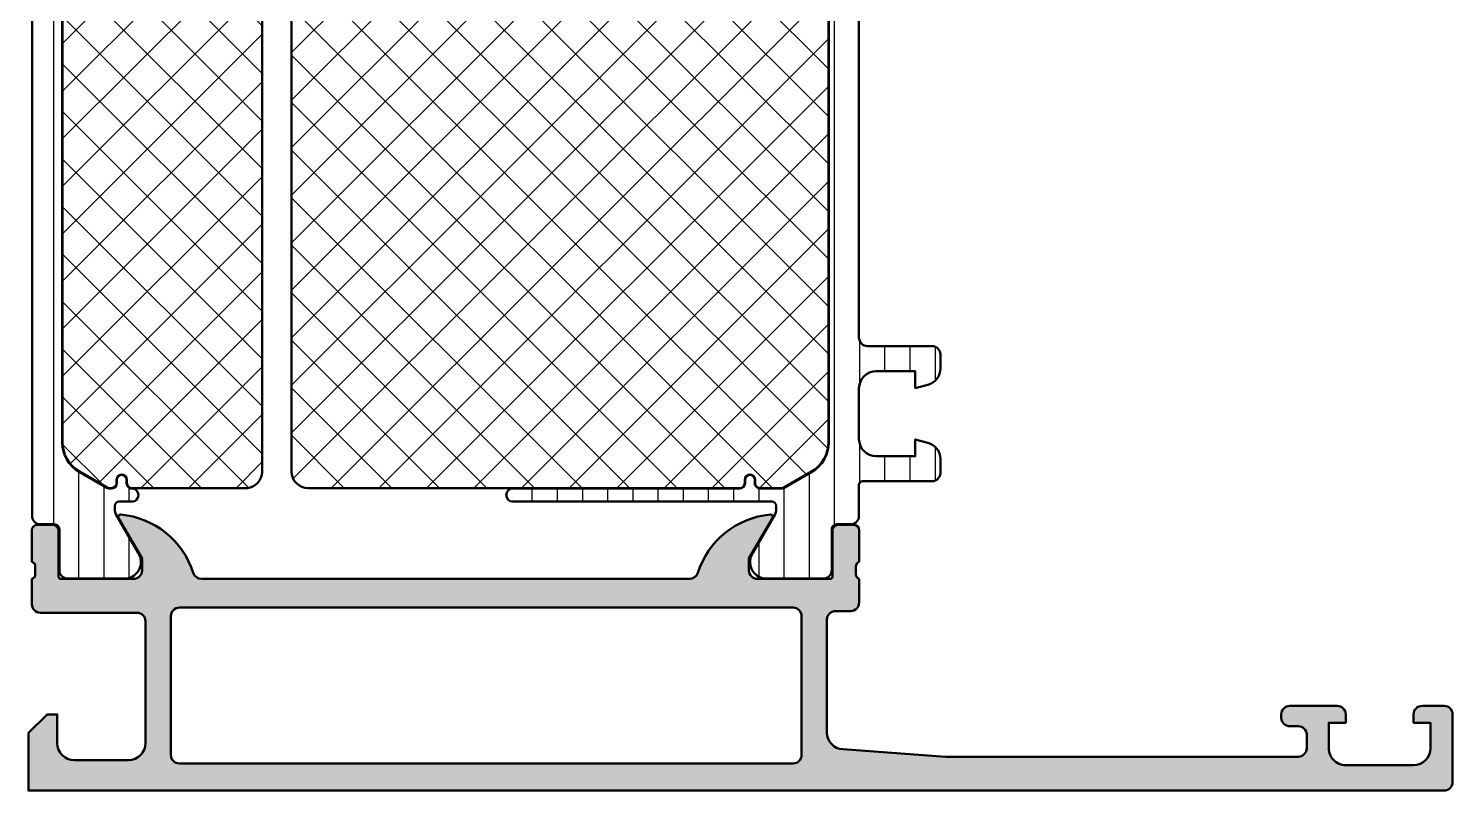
# Model space of a CAD drawing. Extents: x 0 to 84, y 0 to 90.
# Drawn here: x 0 to 84, y 0 to 45 of the extents above; entities that cross this region are included whole.
import ezdxf

# ---------------------------------------------------------------- set-up
doc = ezdxf.new("R2010")
doc.units = 0
for name, color, linetype, lineweight in [('0S-Alu contour', 7, 'Continuous', 50), ('0S-Alu hatch', 252, 'Continuous', 25), ('0S-Plastic contour', 254, 'Continuous', 50), ('0S-Plastic hatch', 253, 'Continuous', 25), ('0S-PT contour', 91, 'Continuous', 50), ('0S-PT hatch', 103, 'Continuous', 25)]:
    doc.layers.add(name, color=color, linetype=linetype, lineweight=lineweight)
pattern_1 = [(90, (0, 0), (-1.4859, 0), [])]
pattern_2 = [(135, (0, 0), (-1.403165018917055, -1.403165018917055), []), (225, (0, 0), (1.403165018917055, -1.403165018917055), [])]

# ---------------------------------------------------------------- blocks, each defined once
blk = doc.blocks.new('245325__1CA10EAE_3CAD_4F76_8841_87E356FFBAC5___0977338C_BF3B_426F_B3D7_0EC9756BB703_')
at = {"layer": '0S-Plastic hatch'}
h = blk.add_hatch(dxfattribs=at)
h.set_pattern_fill('ANSI31', color=256, scale=0.4680000000000001, angle=45, style=0)
h.set_pattern_definition(pattern_1)
edge = h.paths.add_edge_path()
edge.add_line((0.2100000000000299, 66.29000567895643), (0.2099999999999904, 16.20999432109084))
edge.add_arc((0.6999973210979799, 16.20999432109084), 0.4899973210979895, 180, 269.9999999999998)
edge.add_line((0.699997321097978, 15.71999699999285), (1.510331333340432, 15.71999700000003))
edge.add_ellipse((1.510331333340476, 15.40999699999997), major_axis=(-0.3100000000000573, 0), ratio=1, start_angle=180, end_angle=270.0000000000083, ccw=False)
edge.add_line((1.820331333340533, 15.40999700000011), (1.819999382847853, 13.00999723393643))
edge.add_arc((2.30999469517056, 13.00999531231909), 0.4899953123264753, 179.9997753033853, 270.0000777840405)
edge.add_line((2.309995360382126, 12.51999999999307), (5.785822496191403, 12.52000000000003))
edge.add_arc((5.644228849115329, 13.49981807472288), 0.9899960709244705, 278.2228963588979, 392.7407569883845)
edge.add_line((6.476940554096191, 14.03524634894246), (5.158304394460618, 16.31919148718683))
edge.add_ellipse((5.599977365525567, 16.57419146097237), major_axis=(-0.5099999999999647, 0), ratio=1, start_angle=-0.005743823234126921, end_angle=29.999996599345707, ccw=False)
edge.add_line((5.089977368088297, 16.57424258777245), (5.090000001315869, 16.8000260645701))
edge.add_ellipse((5.350000000054702, 16.79999999995474), major_axis=(-0.2600000000453031, 0), ratio=1, start_angle=270.00000000613346, end_angle=359.9942561829208, ccw=False)
edge.add_line((5.350000000026869, 17.06000000000005), (6.100406639390997, 17.06000000000007))
edge.add_arc((6.100406639390977, 17.44925907311682), 0.3892590731167509, 270.000000000003, 450.000000000003)
edge.add_ellipse((6.100406639390922, 18.15000000000009), major_axis=(-0.3114818537665194, 0), ratio=1, start_angle=0, end_angle=90.0000000000062, ccw=False)
edge.add_line((5.788924785624402, 18.1500000000001), (5.788924785624402, 18.35057079528626))
edge.add_arc((5.49949558091064, 18.35057079528626), 0.2894292047137625, 0, 180)
edge.add_line((5.210066376196877, 18.35057079528626), (5.210066376196875, 18.15000000000001))
edge.add_ellipse((4.90006637619693, 18.15000000000001), major_axis=(-0.3099999999999454, 0), ratio=1, start_angle=93.33843872004189, end_angle=180, ccw=False)
edge.add_line((4.918118849154546, 17.84052607828756), (4.734987190539766, 17.84052607828751))
edge.add_ellipse((4.734987190539688, 18.05052607828746), major_axis=(-0.2099999999999546, 0), ratio=1, start_angle=59.99999999999858, end_angle=90.00000000002132, ccw=False)
edge.add_line((4.629987190539706, 17.86866074349277), (2.995000000000011, 18.81262103807241))
edge.add_ellipse((3.999999999999955, 20.55333209967912), major_axis=(-2.009999999999962, 0), ratio=1, start_angle=0, end_angle=60.00000000000131, ccw=False)
edge.add_line((1.989999999999992, 20.55333209967912), (1.990000000000003, 61.94666790036817))
edge.add_ellipse((3.999999999999912, 61.94666790036817), major_axis=(-2.009999999999908, 0), ratio=1, start_angle=300.0000000000041, end_angle=360, ccw=False)
edge.add_line((2.994999999999832, 63.68737896197473), (4.629987190539352, 64.63133925655447))
edge.add_ellipse((4.734987190539393, 64.44947392175982), major_axis=(-0.2099999999999502, 0), ratio=1, start_angle=269.99999999997533, end_angle=300.00000000002086, ccw=False)
edge.add_line((4.734987190539484, 64.65947392175975), (4.918118849154493, 64.65947392175974))
edge.add_ellipse((4.900066376196914, 64.35000000004726), major_axis=(-0.309999999999979, 0), ratio=1, start_angle=180, end_angle=266.6615612799654, ccw=False)
edge.add_line((5.210066376196886, 64.35000000004726), (5.210066376196881, 64.14942920476102))
edge.add_arc((5.499495580910643, 64.14942920476102), 0.2894292047137616, 180, 360)
edge.add_line((5.788924785624405, 64.14942920476102), (5.788924785624404, 64.35000000004713))
edge.add_ellipse((6.100406639390976, 64.35000000004716), major_axis=(-0.3114818537665718, 0), ratio=1, start_angle=269.9999999999985, end_angle=360, ccw=False)
edge.add_arc((6.100406639390993, 65.05074092693047), 0.3892590731167615, 269.9999999999987, 449.9999999999986)
edge.add_line((6.100406639391001, 65.44000000004723), (5.350000000026866, 65.44000000004726))
edge.add_ellipse((5.350000000026878, 65.70000000006475), major_axis=(-0.2600000000174845, 0), ratio=1, start_angle=0.00574382329762102, end_angle=89.99999999999733, ccw=False)
edge.add_line((5.090000001315864, 65.69997393542155), (5.089977368088014, 65.92575741511236))
edge.add_ellipse((5.59997736552559, 65.92580853907488), major_axis=(-0.5099999999999872, 0), ratio=1, start_angle=-29.999996599347014, end_angle=0.005743504562701673, ccw=False)
edge.add_line((5.158304394460629, 66.18080851286044), (6.47694055409621, 68.46475365110484))
edge.add_arc((5.644228849115333, 69.00018192532437), 0.9899960709244556, 327.2592430116185, 441.7771036410985)
edge.add_line((5.785822496191464, 69.98000000004718), (2.309995360382091, 69.98000000005418))
edge.add_arc((2.309995360382101, 69.49000402260863), 0.4899959774455454, 90.00000000000124, 180.0079247372467)
edge.add_line((1.81999938762347, 69.48993624991391), (1.820331330375235, 67.09004587758545))
edge.add_ellipse((1.510331333334548, 67.09000300005319), major_axis=(-0.310000000005982, 0), ratio=1, start_angle=90.0000000011031, end_angle=180.0079248439906, ccw=False)
edge.add_line((1.510331333340517, 66.7800030000472), (0.699997321097915, 66.7800030000544))
edge.add_arc((0.6999973210979363, 66.2900056789565), 0.4899973210979028, 90.00000000000249, 180)
at = {"layer": '0S-Plastic contour', "color": 7}
for points in [[(5.785822496191464, 69.98000000004718), (2.309995360382091, 69.98000000005418)], [(1.81999938762347, 69.48993624991391), (1.820331330375235, 67.09004587758545)], [(5.158304394460629, 66.18080851286044), (6.47694055409621, 68.46475365110484)], [(1.510331333340517, 66.7800030000472), (0.699997321097915, 66.7800030000544)], [(0.2100000000000299, 66.29000567895643), (0.2099999999999904, 16.20999432109084)], [(5.090000001315864, 65.69997393542155), (5.089977368088014, 65.92575741511236)], [(6.100406639391001, 65.44000000004723), (5.350000000026866, 65.44000000004726)], [(2.994999999999832, 63.68737896197473), (4.629987190539352, 64.63133925655447)], [(4.734987190539484, 64.65947392175975), (4.918118849154493, 64.65947392175974)], [(5.210066376196886, 64.35000000004726), (5.210066376196881, 64.14942920476102)], [(5.788924785624405, 64.14942920476102), (5.788924785624404, 64.35000000004713)], [(1.989999999999992, 20.55333209967912), (1.990000000000003, 61.94666790036817)], [(4.629987190539706, 17.86866074349277), (2.995000000000011, 18.81262103807241)], [(4.918118849154546, 17.84052607828756), (4.734987190539766, 17.84052607828751)], [(5.210066376196877, 18.35057079528626), (5.210066376196875, 18.15000000000001)], [(5.788924785624402, 18.1500000000001), (5.788924785624402, 18.35057079528626)], [(5.350000000026869, 17.06000000000005), (6.100406639390997, 17.06000000000007)], [(5.089977368088297, 16.57424258777245), (5.090000001315869, 16.8000260645701)], [(6.476940554096191, 14.03524634894246), (5.158304394460618, 16.31919148718683)], [(0.699997321097978, 15.71999699999285), (1.510331333340432, 15.71999700000003)], [(1.820331333340533, 15.40999700000011), (1.819999382847853, 13.00999723393643)], [(2.309995360382126, 12.51999999999307), (5.785822496191403, 12.52000000000003)]]:
    blk.add_lwpolyline(points, dxfattribs=at)
for centre, radius, start, end in [((2.309995360382101, 69.49000402260863), 0.4899959774455454, 90.00000000000124, 180.0079247372467), ((5.644228849115333, 69.00018192532437), 0.9899960709244556, 327.2592430116185, 81.77710364109859), ((0.6999973210979363, 66.2900056789565), 0.4899973210979028, 90.00000000000249, 180), ((6.100406639390993, 65.05074092693047), 0.3892590731167615, 269.9999999999987, 89.9999999999987), ((5.499495580910643, 64.14942920476102), 0.2894292047137616, 180, 0), ((5.49949558091064, 18.35057079528626), 0.2894292047137625, 0, 180), ((6.100406639390977, 17.44925907311682), 0.3892590731167509, 270.000000000003, 90.00000000000301), ((0.6999973210979799, 16.20999432109084), 0.4899973210979895, 180, 269.9999999999998), ((5.644228849115329, 13.49981807472288), 0.9899960709244705, 278.2228963588979, 32.7407569883845), ((2.30999469517056, 13.00999531231909), 0.4899953123264753, 179.9997753033853, 270.0000777840405)]:
    blk.add_arc(centre, radius, start, end, dxfattribs=at)
at = {"layer": '0S-Plastic contour', "color": 7, "extrusion": (0, 0, -1)}
for centre, radius, start, end in [((-1.510331333334548, 67.09000300005319), 0.310000000005982, 179.9920751560094, 269.9999999988969), ((-5.59997736552559, 65.92580853907488), 0.5099999999999872, 359.9942564954373, 29.99999659934701), ((-5.350000000026878, 65.70000000006475), 0.2600000000174845, 270.0000000000027, 359.9942561767024), ((-4.734987190539393, 64.44947392175982), 0.2099999999999502, 59.99999999997916, 90.0000000000247), ((-4.900066376196914, 64.35000000004726), 0.309999999999979, 93.33843872003463, 180), ((-6.100406639390976, 64.35000000004716), 0.3114818537665718, 0, 90.00000000000146), ((-3.999999999999912, 61.94666790036817), 2.009999999999908, 0, 59.99999999999592), ((-3.999999999999955, 20.55333209967912), 2.009999999999962, 299.9999999999988, 0), ((-4.734987190539688, 18.05052607828746), 0.2099999999999547, 269.9999999999787, 300.0000000000014), ((-4.90006637619693, 18.15000000000001), 0.3099999999999454, 180, 266.6615612799581), ((-6.100406639390922, 18.15000000000009), 0.3114818537665194, 269.9999999999938, 0), ((-5.350000000054702, 16.79999999995474), 0.2600000000453031, 0.0057438170791521, 89.99999999386652), ((-5.599977365525567, 16.57419146097237), 0.5099999999999647, 330.0000034006543, 0.0057438232341285), ((-1.510331333340476, 15.40999699999997), 0.3100000000000573, 89.99999999999172, 180)]:
    blk.add_arc(centre, radius, start, end, dxfattribs=at)
blk = doc.blocks.new('465110__D009D84D_305E_41A9_93D5_5AB3ADC4CC52_')
at = {"layer": '0S-PT hatch'}
h = blk.add_hatch(dxfattribs=at)
h.set_pattern_fill('ANSI37', color=256, scale=0.625, angle=90, style=0)
h.set_pattern_definition(pattern_2)
edge = h.paths.add_edge_path()
edge.add_line((13.78999999999999, 63.6502033197427), (13.78999999999999, 18.84979668030456))
edge.add_ellipse((12.79999999999999, 18.84979668030456), major_axis=(-0.9899999999999984, 0), ratio=1, start_angle=89.99999999999989, end_angle=180, ccw=False)
edge.add_line((12.79999999999999, 17.85979668030456), (6.098924785624407, 17.85979668030456))
edge.add_ellipse((6.098924785624412, 18.14979668030457), major_axis=(-0.2900000000000133, 0), ratio=1, start_angle=0, end_angle=89.99999999999898, ccw=False)
edge.add_line((5.8089247856244, 18.14979668030457), (5.8089247856244, 18.35036747559081))
edge.add_arc((5.499495580910639, 18.35036747559081), 0.3094292047137612, 0, 180)
edge.add_line((5.190066376196877, 18.35036747559081), (5.190066376196878, 18.14979668030457))
edge.add_ellipse((4.90006637619688, 18.14979668030457), major_axis=(-0.2899999999999982, 0), ratio=1, start_angle=93.45167180618591, end_angle=180, ccw=False)
edge.add_line((4.917526291671715, 17.86032275859208), (4.734987190539544, 17.86032275859208))
edge.add_ellipse((4.734987190539532, 18.05032275859205), major_axis=(-0.1899999999999693, 0), ratio=1, start_angle=59.999999999999716, end_angle=90.00000000000352, ccw=False)
edge.add_line((4.639987190539547, 17.88577793187303), (3.005000000000004, 18.82973822645261))
edge.add_ellipse((3.999999999999982, 20.55312877998364), major_axis=(-1.989999999999988, 0), ratio=1, start_angle=0, end_angle=60.000000000000625, ccw=False)
edge.add_line((2.009999999999992, 20.55312877998364), (2.009999999999997, 61.94646458067268))
edge.add_ellipse((3.999999999999984, 61.94646458067268), major_axis=(-1.989999999999986, 0), ratio=1, start_angle=299.9999999999993, end_angle=360, ccw=False)
edge.add_line((3.005000000000014, 63.6698551342037), (4.639987190539568, 64.61381542878328))
edge.add_ellipse((4.734987190539486, 64.44927060206447), major_axis=(-0.189999999999757, 0), ratio=1, start_angle=269.999999999985, end_angle=300.00000000001376, ccw=False)
edge.add_line((4.734987190539536, 64.63927060206422), (4.917526291671721, 64.63927060206422))
edge.add_ellipse((4.900066376196864, 64.34979668035172), major_axis=(-0.2900000000000199, 0), ratio=1, start_angle=180, end_angle=266.5483281938101, ccw=False)
edge.add_line((5.190066376196879, 64.34979668035173), (5.190066376196879, 64.1492258850655))
edge.add_arc((5.500033188098443, 64.1492258850655), 0.3099668119015639, 180, 360)
edge.add_line((5.810000000000007, 64.1492258850655), (5.810000000000006, 64.34979668030456))
edge.add_ellipse((6.100406639390977, 64.34979668030456), major_axis=(-0.2904066393909703, 0), ratio=1, start_angle=270.00000000040217, end_angle=360, ccw=False)
edge.add_line((6.100406639388938, 64.64020331969554), (12.79999999999305, 64.64020331974267))
edge.add_ellipse((12.8, 63.65020331974268), major_axis=(-0.9899999999999806, 0), ratio=1, start_angle=180, end_angle=270.00000000040245, ccw=False)
at = {"layer": '0S-PT contour', "color": 7}
for points in [[(3.005000000000014, 63.6698551342037), (4.639987190539568, 64.61381542878328)], [(4.734987190539536, 64.63927060206422), (4.917526291671721, 64.63927060206422)], [(5.190066376196879, 64.34979668035173), (5.190066376196879, 64.1492258850655)], [(5.810000000000007, 64.1492258850655), (5.810000000000006, 64.34979668030456)], [(6.100406639388938, 64.64020331969554), (12.79999999999305, 64.64020331974267)], [(13.78999999999999, 63.6502033197427), (13.78999999999999, 18.84979668030456)], [(2.009999999999992, 20.55312877998364), (2.009999999999997, 61.94646458067268)], [(4.639987190539547, 17.88577793187303), (3.005000000000004, 18.82973822645261)], [(4.917526291671715, 17.86032275859208), (4.734987190539544, 17.86032275859208)], [(5.190066376196877, 18.35036747559081), (5.190066376196878, 18.14979668030457)], [(5.8089247856244, 18.14979668030457), (5.8089247856244, 18.35036747559081)], [(12.79999999999999, 17.85979668030456), (6.098924785624407, 17.85979668030456)]]:
    blk.add_lwpolyline(points, dxfattribs=at)
at = {"layer": '0S-PT contour', "color": 7, "extrusion": (0, 0, -1)}
for centre, radius, start, end in [((-4.734987190539486, 64.44927060206447), 0.189999999999757, 59.99999999998625, 90.000000000015), ((-4.900066376196864, 64.34979668035172), 0.2900000000000199, 93.4516718061899, 180), ((-6.100406639390977, 64.34979668030456), 0.2904066393909703, 0, 89.99999999959783), ((-12.8, 63.65020331974268), 0.9899999999999806, 89.99999999959753, 180), ((-3.999999999999984, 61.94646458067268), 1.989999999999986, 0, 60.00000000000071), ((-3.999999999999982, 20.55312877998364), 1.989999999999988, 299.9999999999994, 0), ((-12.79999999999999, 18.84979668030456), 0.9899999999999984, 180, 270.0000000000001), ((-4.734987190539532, 18.05032275859205), 0.1899999999999693, 269.9999999999965, 300.0000000000003), ((-4.90006637619688, 18.14979668030457), 0.2899999999999982, 180, 266.5483281938141), ((-6.098924785624412, 18.14979668030457), 0.2900000000000133, 270.000000000001, 0)]:
    blk.add_arc(centre, radius, start, end, dxfattribs=at)
at = {"layer": '0S-PT contour', "color": 7}
for centre, radius, start, end in [((5.500033188098443, 64.1492258850655), 0.3099668119015639, 180, 0), ((5.499495580910639, 18.35036747559081), 0.3094292047137612, 0, 180)]:
    blk.add_arc(centre, radius, start, end, dxfattribs=at)
blk = doc.blocks.new('465110__9CE2A5B1_9678_4EC4_8EFE_BA5DC95DA405_')
at = {"layer": '0S-PT hatch'}
h = blk.add_hatch(dxfattribs=at)
h.set_pattern_fill('ANSI37', color=256, scale=0.625, angle=90, style=0)
h.set_pattern_definition(pattern_2)
edge = h.paths.add_edge_path()
edge.add_arc((16.4999999999997, 63.65020331974267), 0.9899999999999806, 89.99999999989411, 180)
edge.add_line((15.50999999999972, 63.65020331974268), (15.50999999999972, 18.84979668030455))
edge.add_arc((16.49999999999972, 18.84979668030455), 0.9900000000000002, 180, 270)
edge.add_line((16.49999999999972, 17.85979668030455), (41.95634587524385, 17.85979668030455))
edge.add_arc((41.95634587524385, 18.14979668030456), 0.2900000000000062, 270, 360)
edge.add_line((42.24634587524386, 18.14979668030456), (42.24634587524386, 18.3503674755908))
edge.add_ellipse((42.55577507995762, 18.3503674755908), major_axis=(-0.3094292047137586, 0), ratio=1, start_angle=180, end_angle=360, ccw=False)
edge.add_line((42.86520428467137, 18.3503674755908), (42.86520428467137, 18.14979668030456))
edge.add_arc((43.15520428467137, 18.14979668030456), 0.289999999999992, 180, 266.5483281938064)
edge.add_line((43.1377443691965, 17.86032275859207), (44.46501280946018, 17.86032275859207))
edge.add_arc((44.46501280946018, 18.05032275859207), 0.1899999999999942, 269.9999999999978, 299.9999999999958)
edge.add_line((44.56001280946017, 17.88577793187302), (46.1949999999997, 18.82973822645259))
edge.add_arc((45.19999999999973, 20.55312877998362), 1.989999999999981, 299.9999999999993, 360)
edge.add_line((47.18999999999971, 20.55312877998362), (47.18999999999971, 61.94646458067267))
edge.add_arc((45.19999999999973, 61.94646458067268), 1.98999999999998, 0, 60.00000000000078)
edge.add_line((46.1949999999997, 63.6698551342037), (44.56001280946015, 64.61381542878328))
edge.add_arc((44.46501280946018, 64.44927060206429), 0.1899999999999397, 60.00000000000227, 90.00000000000216)
edge.add_line((44.46501280946018, 64.63927060206422), (43.13828197638431, 64.63927060206422))
edge.add_arc((43.15574189185919, 64.34979668035172), 0.2900000000000071, 93.45167180619482, 180)
edge.add_line((42.86574189185919, 64.34979668035172), (42.86574189185918, 64.14922588506549))
edge.add_ellipse((42.55577507995762, 64.14922588506549), major_axis=(-0.3099668119015604, 0), ratio=1, start_angle=0, end_angle=180, ccw=False)
edge.add_line((42.24580826805605, 64.14922588506549), (42.24580826805605, 64.34979668030455))
edge.add_arc((41.95540162866507, 64.34979668030456), 0.2904066393909801, 0, 89.99999999989487)
edge.add_line((41.9554016286656, 64.64020331969554), (16.50000000000153, 64.64020331974265))
at = {"layer": '0S-PT contour', "color": 7}
for points in [[(41.9554016286656, 64.64020331969554), (16.50000000000153, 64.64020331974265)], [(42.24580826805605, 64.14922588506549), (42.24580826805605, 64.34979668030455)], [(42.86574189185919, 64.34979668035172), (42.86574189185918, 64.14922588506549)], [(44.46501280946018, 64.63927060206422), (43.13828197638431, 64.63927060206422)], [(46.1949999999997, 63.6698551342037), (44.56001280946015, 64.61381542878328)], [(15.50999999999972, 63.65020331974268), (15.50999999999972, 18.84979668030455)], [(47.18999999999971, 20.55312877998362), (47.18999999999971, 61.94646458067267)], [(44.56001280946017, 17.88577793187302), (46.1949999999997, 18.82973822645259)], [(16.49999999999972, 17.85979668030455), (41.95634587524385, 17.85979668030455)], [(42.24634587524386, 18.14979668030456), (42.24634587524386, 18.3503674755908)], [(42.86520428467137, 18.3503674755908), (42.86520428467137, 18.14979668030456)], [(43.1377443691965, 17.86032275859207), (44.46501280946018, 17.86032275859207)]]:
    blk.add_lwpolyline(points, dxfattribs=at)
for centre, radius, start, end in [((16.4999999999997, 63.65020331974267), 0.9899999999999806, 89.99999999989411, 180), ((41.95540162866507, 64.34979668030456), 0.2904066393909801, 0, 89.99999999989487), ((43.15574189185919, 64.34979668035172), 0.2900000000000071, 93.45167180619482, 180), ((44.46501280946018, 64.44927060206429), 0.1899999999999397, 60.00000000000227, 90.00000000000216), ((45.19999999999973, 61.94646458067268), 1.98999999999998, 0, 60.00000000000078), ((45.19999999999973, 20.55312877998362), 1.989999999999981, 299.9999999999993, 0), ((16.49999999999972, 18.84979668030455), 0.9900000000000002, 180, 270), ((41.95634587524385, 18.14979668030456), 0.2900000000000062, 270, 0), ((43.15520428467137, 18.14979668030456), 0.289999999999992, 180, 266.5483281938064), ((44.46501280946018, 18.05032275859207), 0.1899999999999942, 269.9999999999978, 299.9999999999958)]:
    blk.add_arc(centre, radius, start, end, dxfattribs=at)
at = {"layer": '0S-PT contour', "color": 7, "extrusion": (0, 0, -1)}
for centre, radius, start, end in [((-42.55577507995762, 64.14922588506549), 0.3099668119015604, 180, 0), ((-42.55577507995762, 18.3503674755908), 0.3094292047137586, 0, 180)]:
    blk.add_arc(centre, radius, start, end, dxfattribs=at)
blk = doc.blocks.new('245325__3E8B84EE_60A0_4F95_95F7_42915F372B08___F938291E_92B8_469F_9220_ACE0BF798671_')
at = {"layer": '0S-Plastic hatch'}
h = blk.add_hatch(dxfattribs=at)
h.set_pattern_fill('ANSI31', color=256, scale=0.4680000000000001, angle=45, style=0)
h.set_pattern_definition(pattern_1)
edge = h.paths.add_edge_path()
edge.add_line((48.98999999999974, 66.2900056789567), (48.98999999999973, 64.45000000004723))
edge.add_arc((49.19999999999975, 64.45000000004721), 0.2100000000000222, 180, 269.9999999999981)
edge.add_line((49.19999999999975, 64.24000000004719), (53.29999999999972, 64.24000000004726))
edge.add_ellipse((53.29999999999973, 63.75000000004728), major_axis=(-0.4899999999999807, 0), ratio=1, start_angle=180, end_angle=270.00000000000165, ccw=False)
edge.add_line((53.78999999999972, 63.75000000004727), (53.78999999999972, 62.9192507766729))
edge.add_ellipse((52.79999999999979, 62.91925077667291), major_axis=(-0.9899999999999238, 0), ratio=1, start_angle=105.0000000000052, end_angle=180, ccw=False)
edge.add_line((53.05623085465136, 61.96298420864683), (52.30999999999972, 61.76303225377568))
edge.add_line((52.30999999999972, 61.76303225377568), (52.30999999999972, 62.76000000004716))
edge.add_line((52.30999999999972, 62.76000000004716), (49.99999999999975, 62.76000000004722))
edge.add_arc((49.99999999999972, 61.75000000004722), 1.010000000000005, 89.9999999999984, 180)
edge.add_line((48.98999999999972, 61.75000000004722), (48.98999999999972, 58.75000000004721))
edge.add_arc((49.99999999999969, 58.75000000004721), 1.009999999999976, 180, 270)
edge.add_line((49.99999999999969, 57.74000000004724), (52.30999999999972, 57.74000000004721))
edge.add_line((52.30999999999972, 57.74000000004721), (52.30999999999972, 58.73696774631881))
edge.add_line((52.30999999999972, 58.73696774631881), (53.05623085465122, 58.53701579144778))
edge.add_ellipse((52.79999999999972, 57.58074922342162), major_axis=(-0.9899999999999826, 0), ratio=1, start_angle=180, end_angle=254.9999999999996, ccw=False)
edge.add_line((53.78999999999972, 57.58074922342162), (53.78999999999972, 56.75000000004718))
edge.add_ellipse((53.29999999999976, 56.75000000004718), major_axis=(-0.4899999999999664, 0), ratio=1, start_angle=90, end_angle=180, ccw=False)
edge.add_line((53.29999999999976, 56.26000000004721), (49.49999999999971, 56.26000000004721))
edge.add_arc((49.49999999999972, 55.7500000000472), 0.5100000000000052, 90.0000000000008, 180)
edge.add_line((48.98999999999972, 55.7500000000472), (48.98999999999972, 26.75000000000003))
edge.add_arc((49.49999999999971, 26.75000000000002), 0.5099999999999909, 180, 269.9999999999984)
edge.add_line((49.4999999999997, 26.24000000000004), (53.29999999999975, 26.24000000000004))
edge.add_ellipse((53.29999999999973, 25.75000000000007), major_axis=(-0.4899999999999736, 0), ratio=1, start_angle=180, end_angle=269.99999999999835, ccw=False)
edge.add_line((53.78999999999971, 25.75000000000008), (53.78999999999973, 24.91925077662575))
edge.add_ellipse((52.79999999999964, 24.91925077662573), major_axis=(-0.9900000000000942, 0), ratio=1, start_angle=104.9999999999944, end_angle=180, ccw=False)
edge.add_line((53.05623085465107, 23.96298420859944), (52.30999999999973, 23.76303225372851))
edge.add_line((52.30999999999973, 23.76303225372851), (52.30999999999972, 24.76000000000002))
edge.add_line((52.30999999999972, 24.76000000000002), (49.99999999999964, 24.75999999999999))
edge.add_arc((49.99999999999967, 23.75000000000006), 1.009999999999926, 90.0000000000012, 180)
edge.add_line((48.98999999999974, 23.75000000000006), (48.98999999999972, 20.75000000000004))
edge.add_arc((49.99999999999972, 20.75000000000004), 1.009999999999998, 180, 269.9999999999996)
edge.add_line((49.99999999999971, 19.74000000000004), (52.30999999999972, 19.74000000000004))
edge.add_line((52.30999999999972, 19.74000000000004), (52.30999999999973, 20.73696774627163))
edge.add_line((52.30999999999973, 20.73696774627163), (53.05623085465126, 20.53701579140053))
edge.add_ellipse((52.79999999999971, 19.58074922337435), major_axis=(-0.990000000000009, 0), ratio=1, start_angle=180, end_angle=254.999999999997, ccw=False)
edge.add_line((53.78999999999972, 19.58074922337436), (53.78999999999972, 18.74999999999998))
edge.add_ellipse((53.29999999999971, 18.74999999999999), major_axis=(-0.4900000000000091, 0), ratio=1, start_angle=90.0000000000017, end_angle=180, ccw=False)
edge.add_line((53.29999999999972, 18.25999999999998), (49.19999999999974, 18.26000000000004))
edge.add_arc((49.19999999999974, 18.05000000000002), 0.2100000000000257, 90, 180)
edge.add_line((48.98999999999971, 18.05000000000002), (48.98999999999972, 16.20999432109053))
edge.add_ellipse((48.50000267890203, 16.20999432109053), major_axis=(-0.4899973210976825, 0), ratio=1, start_angle=90, end_angle=180, ccw=False)
edge.add_line((48.50000267890203, 15.71999699999285), (47.68966866665958, 15.71999700000002))
edge.add_arc((47.68966866665953, 15.40999699999996), 0.3100000000000573, 89.99999999999213, 180.0079248428868)
edge.add_line((47.37966866962477, 15.40995412247374), (47.38000061237657, 13.01006375010296))
edge.add_ellipse((46.89000463963309, 13.00999597742345), major_axis=(-0.4899959774303912, 0), ratio=1, start_angle=89.999999998222, end_angle=180.0079247354991, ccw=False)
edge.add_line((46.89000463961789, 12.51999999999306), (43.41417750380862, 12.52000000000002))
edge.add_ellipse((43.55577115088467, 13.49981807472287), major_axis=(-0.9899960709244727, 0), ratio=1, start_angle=-32.74075698839181, end_angle=81.77710364110271, ccw=False)
edge.add_line((42.72305944590388, 14.03524634894256), (44.04169574211224, 16.31919172373781))
edge.add_arc((43.60002365369271, 16.57419118792783), 0.5099989808088575, 330.0000034006562, 360.0057438232341)
edge.add_line((44.11002263193887, 16.57424231462576), (44.10999999868383, 16.80002606457018))
edge.add_arc((43.84999999994501, 16.79999999995473), 0.2600000000452968, 0.0057438170791521, 89.99999999386671)
edge.add_line((43.84999999997284, 17.06000000000003), (28.57101353298071, 17.06000000000061))
edge.add_ellipse((28.57101353298071, 17.44925907311708), major_axis=(-0.3892590731164738, 0), ratio=1, start_angle=-90, end_angle=90, ccw=False)
edge.add_line((28.57101353298071, 17.83851814623355), (41.95486402147733, 17.83851814623355))
edge.add_arc((41.95486402147732, 18.15000000000009), 0.31148185376653, 270.0000000000013, 360)
edge.add_line((42.26634587524386, 18.15000000000009), (42.26634587524386, 18.35057079528627))
edge.add_ellipse((42.55577507995762, 18.35057079528627), major_axis=(-0.2894292047137625, 0), ratio=1, start_angle=180, end_angle=360, ccw=False)
edge.add_line((42.84520428467138, 18.35057079528628), (42.84520428467138, 18.14999999999999))
edge.add_arc((43.15520428467132, 18.14999999999999), 0.3099999999999312, 180, 273.3384387211084)
edge.add_line((43.17325675763469, 17.8405260782879), (44.46501280945994, 17.84052607828749))
edge.add_arc((44.46501280945998, 18.0505260782875), 0.2100000000000044, 269.9999999999864, 300.0000000000004)
edge.add_line((44.57001280945998, 17.86866074349276), (46.2049999999997, 18.81262103807238))
edge.add_arc((45.19999999999976, 20.5533320996791), 2.009999999999965, 299.9999999999985, 360)
edge.add_line((47.20999999999972, 20.5533320996791), (47.2099999999997, 61.94666790036817))
edge.add_arc((45.1999999999998, 61.94666790036817), 2.009999999999905, 0, 59.99999999999673)
edge.add_line((46.20499999999985, 63.68737896197475), (44.57001280946028, 64.63133925655447))
edge.add_arc((44.46501280946026, 64.44947392175985), 0.2099999999999105, 59.99999999998241, 90)
edge.add_line((44.46501280946026, 64.65947392175975), (43.1732567576368, 64.65947392175958))
edge.add_arc((43.15520428467164, 64.35000000004726), 0.3100000000002648, 86.66156127856368, 180)
edge.add_line((42.84520428467138, 64.35000000004726), (42.84520428467138, 64.14942920476102))
edge.add_ellipse((42.55577507995761, 64.14942920476102), major_axis=(-0.2894292047137696, 0), ratio=1, start_angle=0, end_angle=180, ccw=False)
edge.add_line((42.26634587524384, 64.149429204761), (42.26634587524385, 64.35000000004713))
edge.add_arc((41.95486402147728, 64.35000000004716), 0.3114818537665656, 0, 90.00000000000134)
edge.add_line((41.95486402147728, 64.66148185381373), (28.5710135329807, 64.66148185381371))
edge.add_ellipse((28.5710135329807, 65.05074092693013), major_axis=(-0.3892590731164205, 0), ratio=1, start_angle=-90, end_angle=90, ccw=False)
edge.add_line((28.5710135329807, 65.44000000004655), (43.84999999997285, 65.44000000004725))
edge.add_arc((43.84999999997283, 65.70000000006472), 0.2600000000174703, 270.0000000000031, 359.9942561768293)
edge.add_line((44.10999999868383, 65.69997393542153), (44.11002263191142, 65.9257574123309))
edge.add_arc((43.60002263457791, 65.92580853910319), 0.5099999998962089, 359.9942561798751, 389.9999966024688)
edge.add_line((44.0416956055391, 66.18080851286092), (42.72305944590381, 68.4647536511048))
edge.add_ellipse((43.55577115088467, 69.00018192532436), major_axis=(-0.989996070924456, 0), ratio=1, start_angle=-81.77710364110038, end_angle=32.74075698838351, ccw=False)
edge.add_line((43.41417750380856, 69.98000000004718), (46.89000463961789, 69.98000000005418))
edge.add_ellipse((46.89000463961789, 69.49000402260859), major_axis=(-0.489995977445588, 0), ratio=1, start_angle=179.9920751942274, end_angle=270, ccw=False)
edge.add_line((47.38000061237648, 69.48993624932801), (47.3796686696247, 67.09004587703238))
edge.add_arc((47.6896686666747, 67.09000300006242), 0.3100000000152093, 179.9920752599478, 269.9999999976952)
edge.add_line((47.68966866666223, 66.78000300004722), (48.50000267890211, 66.78000300005439))
edge.add_ellipse((48.50000267890209, 66.29000567895675), major_axis=(-0.489997321097647, 0), ratio=1, start_angle=180, end_angle=269.9999999999975, ccw=False)
at = {"layer": '0S-Plastic contour', "color": 7}
for points in [[(43.41417750380856, 69.98000000004718), (46.89000463961789, 69.98000000005418)], [(47.38000061237648, 69.48993624932801), (47.3796686696247, 67.09004587703238)], [(44.0416956055391, 66.18080851286092), (42.72305944590381, 68.4647536511048)], [(47.68966866666223, 66.78000300004722), (48.50000267890211, 66.78000300005439)], [(44.10999999868383, 65.69997393542153), (44.11002263191142, 65.9257574123309)], [(48.98999999999974, 66.2900056789567), (48.98999999999973, 64.45000000004723)], [(28.5710135329807, 65.44000000004655), (43.84999999997285, 65.44000000004725)], [(41.95486402147728, 64.66148185381373), (28.5710135329807, 64.66148185381371)], [(42.26634587524384, 64.149429204761), (42.26634587524385, 64.35000000004713)], [(42.84520428467138, 64.35000000004726), (42.84520428467138, 64.14942920476102)], [(44.46501280946026, 64.65947392175975), (43.1732567576368, 64.65947392175958)], [(46.20499999999985, 63.68737896197475), (44.57001280946028, 64.63133925655447)], [(49.19999999999975, 64.24000000004719), (53.29999999999972, 64.24000000004726)], [(53.78999999999972, 63.75000000004727), (53.78999999999972, 62.9192507766729)], [(53.05623085465136, 61.96298420864683), (52.30999999999972, 61.76303225377568), (52.30999999999972, 62.76000000004716), (49.99999999999975, 62.76000000004722)], [(47.20999999999972, 20.5533320996791), (47.2099999999997, 61.94666790036817)], [(48.98999999999972, 61.75000000004722), (48.98999999999972, 58.75000000004721)], [(49.99999999999969, 57.74000000004724), (52.30999999999972, 57.74000000004721), (52.30999999999972, 58.73696774631881), (53.05623085465122, 58.53701579144778)], [(53.78999999999972, 57.58074922342162), (53.78999999999972, 56.75000000004718)], [(48.98999999999972, 55.7500000000472), (48.98999999999972, 26.75000000000003)], [(53.29999999999976, 56.26000000004721), (49.49999999999971, 56.26000000004721)], [(49.4999999999997, 26.24000000000004), (53.29999999999975, 26.24000000000004)], [(53.78999999999971, 25.75000000000008), (53.78999999999973, 24.91925077662575)], [(53.05623085465107, 23.96298420859944), (52.30999999999973, 23.76303225372851), (52.30999999999972, 24.76000000000002), (49.99999999999964, 24.75999999999999)], [(48.98999999999974, 23.75000000000006), (48.98999999999972, 20.75000000000004)], [(49.99999999999971, 19.74000000000004), (52.30999999999972, 19.74000000000004), (52.30999999999973, 20.73696774627163), (53.05623085465126, 20.53701579140053)], [(53.78999999999972, 19.58074922337436), (53.78999999999972, 18.74999999999998)], [(44.57001280945998, 17.86866074349276), (46.2049999999997, 18.81262103807238)], [(28.57101353298071, 17.83851814623355), (41.95486402147733, 17.83851814623355)], [(42.26634587524386, 18.15000000000009), (42.26634587524386, 18.35057079528627)], [(42.84520428467138, 18.35057079528628), (42.84520428467138, 18.14999999999999)], [(43.17325675763469, 17.8405260782879), (44.46501280945994, 17.84052607828749)], [(48.98999999999971, 18.05000000000002), (48.98999999999972, 16.20999432109053)], [(53.29999999999972, 18.25999999999998), (49.19999999999974, 18.26000000000004)], [(43.84999999997284, 17.06000000000003), (28.57101353298071, 17.06000000000061)], [(42.72305944590388, 14.03524634894256), (44.04169574211224, 16.31919172373781)], [(44.11002263193887, 16.57424231462576), (44.10999999868383, 16.80002606457018)], [(47.37966866962477, 15.40995412247374), (47.38000061237657, 13.01006375010296)], [(48.50000267890203, 15.71999699999285), (47.68966866665958, 15.71999700000002)], [(46.89000463961789, 12.51999999999306), (43.41417750380862, 12.52000000000002)]]:
    blk.add_lwpolyline(points, dxfattribs=at)
at = {"layer": '0S-Plastic contour', "color": 7, "extrusion": (0, 0, -1)}
for centre, radius, start, end in [((-43.55577115088467, 69.00018192532436), 0.989996070924456, 327.2592430116166, 81.77710364110048), ((-46.89000463961789, 69.49000402260859), 0.489995977445588, 90, 180.0079248057727), ((-48.50000267890209, 66.29000567895675), 0.489997321097647, 90.00000000000249, 180), ((-28.5710135329807, 65.05074092693013), 0.3892590731164205, 270, 90), ((-42.55577507995761, 64.14942920476102), 0.2894292047137696, 180, 0), ((-53.29999999999973, 63.75000000004728), 0.4899999999999807, 89.99999999999834, 180), ((-52.79999999999979, 62.91925077667291), 0.9899999999999238, 180, 254.9999999999948), ((-52.79999999999972, 57.58074922342162), 0.9899999999999826, 105.0000000000004, 180), ((-53.29999999999976, 56.75000000004718), 0.4899999999999665, 180, 270), ((-53.29999999999973, 25.75000000000007), 0.4899999999999736, 90.00000000000165, 180), ((-52.79999999999964, 24.91925077662573), 0.9900000000000942, 180, 255.0000000000056), ((-52.79999999999971, 19.58074922337435), 0.9900000000000092, 105.000000000003, 180), ((-42.55577507995762, 18.35057079528627), 0.2894292047137625, 0, 180), ((-53.29999999999971, 18.74999999999999), 0.4900000000000091, 180, 269.9999999999983), ((-28.57101353298071, 17.44925907311708), 0.3892590731164738, 270, 90), ((-48.50000267890203, 16.20999432109053), 0.4899973210976825, 180, 270), ((-43.55577115088467, 13.49981807472287), 0.9899960709244727, 278.2228963588973, 32.74075698839177), ((-46.89000463963309, 13.00999597742345), 0.4899959774303912, 179.9920752645009, 270.000000001778)]:
    blk.add_arc(centre, radius, start, end, dxfattribs=at)
at = {"layer": '0S-Plastic contour', "color": 7}
for centre, radius, start, end in [((47.6896686666747, 67.09000300006242), 0.3100000000152093, 179.9920752599478, 269.9999999976952), ((43.84999999997283, 65.70000000006472), 0.2600000000174703, 270.0000000000031, 359.9942561768293), ((43.60002263457791, 65.92580853910319), 0.5099999998962089, 359.9942561798751, 29.99999660246883), ((41.95486402147728, 64.35000000004716), 0.3114818537665656, 0, 90.00000000000134), ((43.15520428467164, 64.35000000004726), 0.3100000000002648, 86.66156127856368, 180), ((44.46501280946026, 64.44947392175985), 0.2099999999999105, 59.99999999998241, 90), ((49.19999999999975, 64.45000000004721), 0.2100000000000222, 180, 269.9999999999981), ((45.1999999999998, 61.94666790036817), 2.009999999999905, 0, 59.99999999999673), ((49.99999999999972, 61.75000000004722), 1.010000000000005, 89.9999999999984, 180), ((49.99999999999969, 58.75000000004721), 1.009999999999976, 180, 270), ((49.49999999999972, 55.7500000000472), 0.5100000000000052, 90.0000000000008, 180), ((49.49999999999971, 26.75000000000002), 0.5099999999999909, 180, 269.9999999999984), ((49.99999999999967, 23.75000000000006), 1.009999999999926, 90.0000000000012, 180), ((45.19999999999976, 20.5533320996791), 2.009999999999965, 299.9999999999985, 0), ((49.99999999999972, 20.75000000000004), 1.009999999999998, 180, 269.9999999999996), ((41.95486402147732, 18.15000000000009), 0.31148185376653, 270.0000000000013, 0), ((43.15520428467132, 18.14999999999999), 0.3099999999999312, 180, 273.3384387211084), ((44.46501280945998, 18.0505260782875), 0.2100000000000044, 269.9999999999864, 300.0000000000004), ((49.19999999999974, 18.05000000000002), 0.2100000000000257, 90, 180), ((43.84999999994501, 16.79999999995473), 0.2600000000452968, 0.0057438170791521, 89.99999999386671), ((43.60002365369271, 16.57419118792783), 0.5099989808088575, 330.0000034006562, 0.0057438232341285), ((47.68966866665953, 15.40999699999996), 0.3100000000000573, 89.99999999999213, 180.0079248428868)]:
    blk.add_arc(centre, radius, start, end, dxfattribs=at)
blk = doc.blocks.new('445060__822ADA56_0539_4E1E_9C8D_45A181CDB1A3_')
at = {"layer": '0S-Alu hatch'}
h = blk.add_hatch(color=256, dxfattribs=at)
edge = h.paths.add_edge_path()
edge.add_line((0.7000000000000162, 10.5), (6.399999999999998, 10.5))
edge.add_ellipse((6.399999999999996, 9.999999999999995), major_axis=(-0.5000000000000054, 0), ratio=1, start_angle=180, end_angle=269.99999999999983, ccw=False)
edge.add_line((6.900000000000002, 9.999999999999995), (6.899999999999971, 2.800000000000007))
edge.add_ellipse((5.899999999999971, 2.800000000000011), major_axis=(-1, 0), ratio=1, start_angle=90, end_angle=180, ccw=False)
edge.add_line((5.899999999999971, 1.800000000000011), (2.699999999999988, 1.800000000000011))
edge.add_ellipse((2.699999999999989, 2.800000000000011), major_axis=(-1, 0), ratio=1, start_angle=0, end_angle=90, ccw=False)
edge.add_line((1.699999999999988, 2.800000000000011), (1.699999999999988, 4.5))
edge.add_line((1.699999999999988, 4.5), (1.099999999999995, 4.5))
edge.add_line((1.099999999999995, 4.5), (0, 3.400000000000005))
edge.add_line((0, 3.400000000000005), (0, 0))
edge.add_line((0, 0), (83.49999999999999, 0))
edge.add_arc((83.49999999999999, 0.5), 0.5, 270, 360)
edge.add_line((84, 0.5), (84, 4.5))
edge.add_arc((83.49999999999999, 4.5), 0.5, 0, 90)
edge.add_line((83.49999999999999, 5), (82.2, 4.999999999999995))
edge.add_arc((82.2, 4.499999999999995), 0.5, 90, 180)
edge.add_line((81.69999999999999, 4.499999999999995), (81.69999999999999, 3.999999999999999))
edge.add_line((81.69999999999999, 3.999999999999999), (82.70000000000002, 3.999999999999998))
edge.add_line((82.70000000000002, 3.999999999999998), (82.70000000000002, 2.50000000000001))
edge.add_ellipse((81.69999999999999, 2.500000000000019), major_axis=(-1.000000000000014, 0), ratio=1, start_angle=90, end_angle=180, ccw=False)
edge.add_line((81.69999999999999, 1.499999999999998), (77.7, 1.499999999999994))
edge.add_ellipse((77.69999999999999, 2.499999999999984), major_axis=(-0.9999999999999902, 0), ratio=1, start_angle=0, end_angle=90.0000000000008, ccw=False)
edge.add_line((76.7, 2.499999999999994), (76.7, 3.999999999999999))
edge.add_line((76.7, 3.999999999999999), (77.7, 3.999999999999999))
edge.add_line((77.7, 3.999999999999999), (77.70000000000002, 4.499999999999986))
edge.add_arc((77.20000000000002, 4.5), 0.5, 0, 90)
edge.add_line((77.20000000000002, 5), (74.4, 5.000000000000001))
edge.add_arc((74.4, 4.499999999999987), 0.5000000000000142, 90, 180)
edge.add_line((73.89999999999999, 4.499999999999952), (73.9, 4.299999999999962))
edge.add_arc((74.4, 4.299999999999998), 0.5, 180, 270)
edge.add_line((74.4, 3.799999999999998), (74.9, 3.799999999999995))
edge.add_ellipse((74.9, 3.3), major_axis=(-0.4999999999999947, 0), ratio=1, start_angle=180, end_angle=270, ccw=False)
edge.add_line((75.4, 3.299999999999995), (75.4, 2.500000000000011))
edge.add_ellipse((74.9, 2.499999999999991), major_axis=(-0.4999999999999858, 0), ratio=1, start_angle=89.9999999999967, end_angle=180, ccw=False)
edge.add_line((74.89999999999999, 1.999999999999999), (54.10000000000004, 2.000000000000001))
edge.add_line((54.10000000000004, 2.000000000000001), (48.02875295001213, 2.433660503570567))
edge.add_ellipse((48.10000000000004, 3.431119203401304), major_axis=(-1, 0), ratio=1, start_angle=0, end_angle=85.91438322002551, ccw=False)
edge.add_line((47.10000000000003, 3.431119203401302), (47.10000000000004, 10.1))
edge.add_ellipse((47.60000000000003, 10.10000000000001), major_axis=(-0.4999999999999858, 0), ratio=1, start_angle=270, end_angle=360, ccw=False)
edge.add_line((47.60000000000003, 10.6), (48.5, 10.6))
edge.add_arc((48.5, 11.1), 0.5, 270, 360)
edge.add_line((49, 11.1), (49.00000000000001, 12.50000000000003))
edge.add_ellipse((49.07883644654305, 12.76752059199316), major_axis=(-0.2788950563274518, 0), ratio=1, start_angle=-1.1645893740953284, end_angle=73.5801235805074, ccw=False)
edge.add_line((48.79999899999999, 12.77318899999152), (48.799999, 13.22678299999159))
edge.add_ellipse((49.07886709564317, 13.2324436594686), major_axis=(-0.2789255417371566, 0), ratio=1, start_angle=-73.57540544464388, end_angle=1.162870072876217, ccw=False)
edge.add_line((49, 13.49998699999154), (49.00000000000001, 15.37999800000004))
edge.add_arc((48.7, 15.37999800000004), 0.3000000000000043, 0, 90)
edge.add_line((48.7, 15.67999800000005), (47.72002568095721, 15.67999800000005))
edge.add_arc((47.72002568095721, 15.37999800000006), 0.29999999999999, 90, 180)
edge.add_line((47.42002568095721, 15.37999800000006), (47.4200256809572, 12.62000000000006))
edge.add_ellipse((47.30002568095722, 12.62000000000006), major_axis=(-0.1199999999999903, 0), ratio=1, start_angle=90, end_angle=180, ccw=False)
edge.add_line((47.30002568095722, 12.50000000000007), (43.00000000000006, 12.50000000000007))
edge.add_ellipse((43.00000000000004, 13.00000000000006), major_axis=(-0.4999999999999876, 0), ratio=1, start_angle=0, end_angle=90.00000000000159, ccw=False)
edge.add_line((42.50000000000006, 13.00000000000011), (42.50000000000013, 13.70000000000015))
edge.add_line((42.50000000000013, 13.70000000000015), (43.88149545762249, 16.09282032302765))
edge.add_arc((43.76188021535186, 16.16188021535179), 0.1381197846482833, 329.9999999999984, 455.6225775507929)
edge.add_arc((44.23822324117364, 11.32339113815278), 4.999999999999466, 95.62257755079048, 162.2515836439297)
edge.add_ellipse((38.99999999999985, 13.00000000000059), major_axis=(-0.5000000000005242, 0), ratio=1, start_angle=89.9999999999992, end_angle=162.2515836439315, ccw=False)
edge.add_line((38.99999999999984, 12.50000000000007), (10.20000000000014, 12.50000000000003))
edge.add_ellipse((10.20000000000015, 13.0000000000007), major_axis=(-0.5000000000006734, 0), ratio=1, start_angle=17.748416356070607, end_angle=89.9999999999996, ccw=False)
edge.add_arc((4.961776758826351, 11.32339113815287), 4.999999999999326, 17.74841635607037, 84.3774224492093)
edge.add_arc((5.438119784648145, 16.16188021535176), 0.13811978464828, 84.37742244920864, 210.0000000000005)
edge.add_line((5.3185045423775, 16.09282032302761), (6.699999999999869, 13.7000000000001))
edge.add_line((6.699999999999869, 13.7000000000001), (6.699999999999938, 13.00000000000007))
edge.add_ellipse((6.199999999999954, 13.00000000000002), major_axis=(-0.4999999999999841, 0), ratio=1, start_angle=90.00000000000028, end_angle=180, ccw=False)
edge.add_line((6.199999999999957, 12.50000000000004), (1.899974319042811, 12.50000000000003))
edge.add_ellipse((1.899974319042811, 12.62000000000005), major_axis=(-0.1200000000000187, 0), ratio=1, start_angle=0, end_angle=90.00000000000023, ccw=False)
edge.add_line((1.779974319042793, 12.62000000000005), (1.779974319042794, 15.37999800000005))
edge.add_arc((1.479974319042791, 15.37999800000005), 0.3000000000000025, 0, 90)
edge.add_line((1.479974319042791, 15.67999800000005), (0.5000000000000075, 15.67999800000005))
edge.add_arc((0.5000000000000075, 15.37999800000005), 0.3000000000000007, 90.00000000000003, 180)
edge.add_line((0.2000000000000068, 15.37999800000005), (0.2000000000000064, 13.49998699999154))
edge.add_ellipse((0.1211329043568397, 13.2324436594686), major_axis=(-0.2789255417371488, 0), ratio=1, start_angle=178.8371299271139, end_angle=253.5754054446455, ccw=False)
edge.add_line((0.4000010000000068, 13.22678299999154), (0.4000010000000068, 12.77318899999154))
edge.add_ellipse((0.1211635534569608, 12.76752059199316), major_axis=(-0.278895056327433, 0), ratio=1, start_angle=106.41987641949191, end_angle=181.1645893740982, ccw=False)
edge.add_line((0.2000000000000027, 12.50000000000004), (0.2000000000000162, 10.99999999999999))
edge.add_arc((0.7000000000000163, 11), 0.5, 180, 270)
edge = h.paths.add_edge_path()
edge.add_line((8.400000000000006, 2.1), (8.400000000000006, 10.3))
edge.add_ellipse((8.900000000000007, 10.3), major_axis=(-0.5000000000000018, 0), ratio=1, start_angle=269.99999999999983, end_angle=360, ccw=False)
edge.add_line((8.90000000000001, 10.8), (45.10000000000004, 10.79999999999994))
edge.add_ellipse((45.10000000000003, 10.29999999999993), major_axis=(-0.5000000000000071, 0), ratio=1, start_angle=180, end_angle=269.9999999999992, ccw=False)
edge.add_line((45.60000000000004, 10.29999999999993), (45.60000000000001, 2.099999999999996))
edge.add_ellipse((45.10000000000001, 2.099999999999996), major_axis=(-0.5, 0), ratio=1, start_angle=90, end_angle=180, ccw=False)
edge.add_line((45.10000000000001, 1.599999999999996), (8.900000000000006, 1.6))
edge.add_ellipse((8.900000000000006, 2.1), major_axis=(-0.5, 0), ratio=1, start_angle=0, end_angle=90, ccw=False)
at = {"layer": '0S-Alu contour', "color": 7}
for points in [[(5.3185045423775, 16.09282032302761), (6.699999999999869, 13.7000000000001), (6.699999999999938, 13.00000000000007)], [(42.50000000000006, 13.00000000000011), (42.50000000000013, 13.70000000000015), (43.88149545762249, 16.09282032302765)], [(0.2000000000000068, 15.37999800000005), (0.2000000000000064, 13.49998699999154)], [(1.479974319042791, 15.67999800000005), (0.5000000000000075, 15.67999800000005)], [(1.779974319042793, 12.62000000000005), (1.779974319042794, 15.37999800000005)], [(47.42002568095721, 15.37999800000006), (47.4200256809572, 12.62000000000006)], [(48.7, 15.67999800000005), (47.72002568095721, 15.67999800000005)], [(49, 13.49998699999154), (49.00000000000001, 15.37999800000004)], [(0.4000010000000068, 13.22678299999154), (0.4000010000000068, 12.77318899999154)], [(48.79999899999999, 12.77318899999152), (48.799999, 13.22678299999159)], [(0.2000000000000027, 12.50000000000004), (0.2000000000000162, 10.99999999999999)], [(6.199999999999957, 12.50000000000004), (1.899974319042811, 12.50000000000003)], [(38.99999999999984, 12.50000000000007), (10.20000000000014, 12.50000000000003)], [(47.30002568095722, 12.50000000000007), (43.00000000000006, 12.50000000000007)], [(49, 11.1), (49.00000000000001, 12.50000000000003)], [(0.7000000000000162, 10.5), (6.399999999999998, 10.5)], [(8.400000000000006, 2.1), (8.400000000000006, 10.3)], [(8.90000000000001, 10.8), (45.10000000000004, 10.79999999999994)], [(45.60000000000004, 10.29999999999993), (45.60000000000001, 2.099999999999995)], [(47.10000000000003, 3.431119203401302), (47.10000000000004, 10.1)], [(47.60000000000003, 10.6), (48.5, 10.6)], [(6.900000000000002, 9.999999999999995), (6.899999999999971, 2.800000000000007)], [(1.699999999999988, 2.800000000000011), (1.699999999999988, 4.5), (1.099999999999995, 4.5), (0, 3.400000000000005), (0, 0), (83.49999999999999, 0)], [(73.89999999999999, 4.499999999999952), (73.9, 4.299999999999962)], [(77.20000000000002, 5), (74.4, 5.000000000000001)], [(76.7, 2.499999999999994), (76.7, 3.999999999999999), (77.7, 3.999999999999999), (77.70000000000002, 4.499999999999986)], [(81.69999999999999, 4.499999999999995), (81.69999999999999, 3.999999999999999), (82.70000000000002, 3.999999999999998), (82.70000000000002, 2.50000000000001)], [(83.49999999999999, 5), (82.2, 4.999999999999995)], [(84, 0.5), (84, 4.5)], [(74.4, 3.799999999999998), (74.9, 3.799999999999995)], [(75.4, 3.299999999999995), (75.4, 2.500000000000011)], [(5.899999999999971, 1.800000000000011), (2.699999999999988, 1.800000000000011)], [(74.89999999999999, 1.999999999999999), (54.10000000000004, 2.000000000000001), (48.02875295001213, 2.433660503570567)], [(45.10000000000001, 1.599999999999996), (8.900000000000006, 1.6)], [(81.69999999999999, 1.499999999999998), (77.7, 1.499999999999994)]]:
    blk.add_lwpolyline(points, dxfattribs=at)
for centre, radius, start, end in [((5.438119784648145, 16.16188021535176), 0.13811978464828, 84.37742244920864, 210.0000000000005), ((4.961776758826351, 11.32339113815287), 4.999999999999326, 17.74841635607037, 84.3774224492093), ((44.23822324117364, 11.32339113815278), 4.999999999999466, 95.62257755079048, 162.2515836439297), ((43.76188021535186, 16.16188021535179), 0.1381197846482833, 329.9999999999984, 95.62257755079293), ((0.5000000000000075, 15.37999800000005), 0.3000000000000007, 90.00000000000003, 180), ((1.479974319042791, 15.37999800000005), 0.3000000000000025, 0, 90), ((47.72002568095721, 15.37999800000006), 0.29999999999999, 90, 180), ((48.7, 15.37999800000004), 0.3000000000000043, 0, 90), ((0.7000000000000163, 11), 0.5, 180, 270), ((48.5, 11.1), 0.5, 270, 0), ((74.4, 4.499999999999987), 0.5000000000000142, 90, 180), ((74.4, 4.299999999999998), 0.5, 180, 270), ((77.20000000000002, 4.5), 0.5, 0, 90), ((82.2, 4.499999999999995), 0.5, 90, 180), ((83.49999999999999, 4.5), 0.5, 0, 90), ((83.49999999999999, 0.5), 0.5, 270, 0)]:
    blk.add_arc(centre, radius, start, end, dxfattribs=at)
at = {"layer": '0S-Alu contour', "color": 7, "extrusion": (0, 0, -1)}
for centre, radius, start, end in [((-0.1211329043568397, 13.2324436594686), 0.2789255417371488, 106.4245945553545, 181.1628700728862), ((-49.07886709564317, 13.2324436594686), 0.2789255417371566, 358.8371299271238, 73.57540544464395), ((-0.1211635534569608, 12.76752059199316), 0.2788950563274331, 178.8354106259018, 253.5801235805081), ((-1.899974319042811, 12.62000000000005), 0.1200000000000188, 269.9999999999998, 0), ((-6.199999999999954, 13.00000000000002), 0.4999999999999841, 180, 269.9999999999997), ((-10.20000000000015, 13.0000000000007), 0.5000000000006734, 270.0000000000004, 342.2515836439294), ((-38.99999999999985, 13.00000000000059), 0.5000000000005242, 197.7484163560686, 270.0000000000008), ((-43.00000000000004, 13.00000000000006), 0.4999999999999876, 269.9999999999984, 0), ((-47.30002568095722, 12.62000000000006), 0.1199999999999903, 180, 270), ((-49.07883644654305, 12.76752059199316), 0.2788950563274518, 286.4198764194926, 1.164589374095359), ((-6.399999999999996, 9.999999999999995), 0.5000000000000054, 90.00000000000018, 180), ((-8.900000000000007, 10.3), 0.5000000000000018, 0, 90.00000000000018), ((-45.10000000000003, 10.29999999999993), 0.5000000000000071, 90.00000000000081, 180), ((-47.60000000000003, 10.10000000000001), 0.4999999999999858, 0, 90), ((-48.10000000000004, 3.431119203401304), 1, 274.0856167799746, 0), ((-74.9, 3.3), 0.4999999999999947, 90, 180), ((-2.699999999999989, 2.800000000000011), 1, 270, 0), ((-5.899999999999971, 2.800000000000011), 1, 180, 270), ((-8.900000000000006, 2.1), 0.5, 270, 0), ((-45.10000000000001, 2.099999999999996), 0.5, 180, 270), ((-74.9, 2.499999999999991), 0.4999999999999858, 180, 270.0000000000033), ((-77.69999999999999, 2.499999999999984), 0.9999999999999902, 269.9999999999992, 0), ((-81.69999999999999, 2.500000000000019), 1.000000000000014, 180, 270)]:
    blk.add_arc(centre, radius, start, end, dxfattribs=at)
blk = doc.blocks.new('465110__D74B86D2_A1CA_4AB4_8402_F2480F5DB7DE_')
at = {"layer": '0S-Alu contour', "color": 7}
blk.add_blockref('445060__822ADA56_0539_4E1E_9C8D_45A181CDB1A3_', (0, 0), dxfattribs=at)
at = {"layer": '0S-Plastic contour', "color": 7}
for name in ['245325__1CA10EAE_3CAD_4F76_8841_87E356FFBAC5___0977338C_BF3B_426F_B3D7_0EC9756BB703_', '245325__3E8B84EE_60A0_4F95_95F7_42915F372B08___F938291E_92B8_469F_9220_ACE0BF798671_']:
    blk.add_blockref(name, (0, 0), dxfattribs=at)
at = {"layer": '0S-PT contour', "color": 7}
for name in ['465110__D009D84D_305E_41A9_93D5_5AB3ADC4CC52_', '465110__9CE2A5B1_9678_4EC4_8EFE_BA5DC95DA405_']:
    blk.add_blockref(name, (0, 0), dxfattribs=at)

msp = doc.modelspace()

# ---------------------------------------------------------------- block references
at = {"layer": '0S-Alu contour', "color": 7}
msp.add_blockref('465110__D74B86D2_A1CA_4AB4_8402_F2480F5DB7DE_', (0, 0), dxfattribs=at)

doc.saveas('drawing.dxf')
